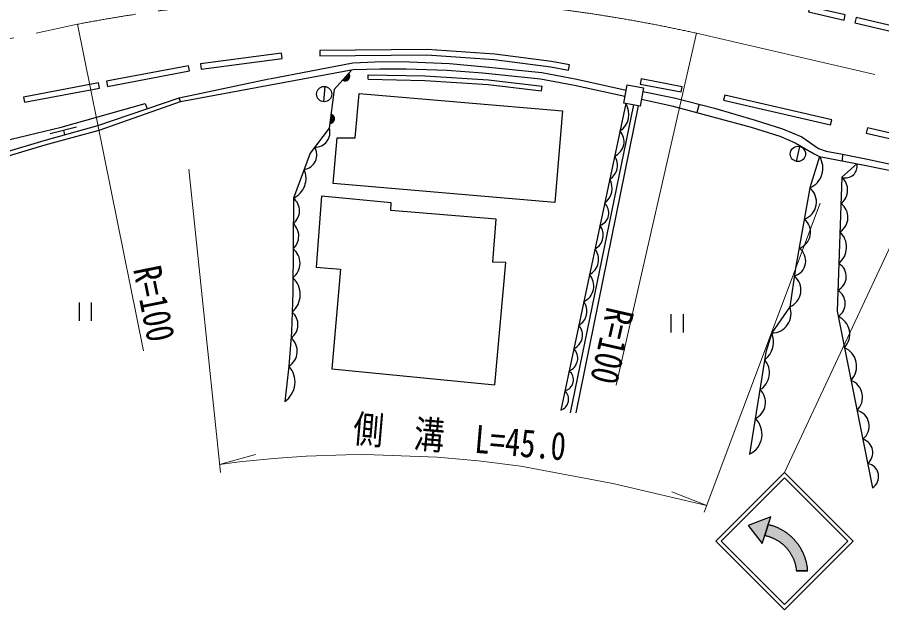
# Model space of a CAD drawing. Units: millimetres, scale not verified. Extents: x 40000 to 680000, y 20000 to 380000.
# Drawn here: x 197584 to 254254, y 243020 to 281664 of the extents above; entities that cross this region are included whole.
import ezdxf
from ezdxf.enums import TextEntityAlignment as Align

# ---------------------------------------------------------------- set-up
doc = ezdxf.new("R2010")
doc.units = ezdxf.units.MM
doc.header["$LTSCALE"] = 1000
doc.linetypes.add('CHAIN', pattern=[18.5, 12, -1.5, 3.5, -1.5])
doc.linetypes.add('DASHED', pattern=[7.5, 6, -1.5])
for name, color, linetype, lineweight in [('M-BGD', 7, 'Continuous', 25), ('M-BMK', 2, 'CHAIN', 13), ('M-STR-HTXT', 7, 'Continuous', 13), ('M-STR-STRC', 7, 'Continuous', 25)]:
    doc.layers.add(name, color=color, linetype=linetype, lineweight=lineweight)
doc.styles.add('ＭＳ ゴシック', font='')
doc.styles.get('ＭＳ ゴシック').set_extended_font_data('MS Gothic')

msp = doc.modelspace()

# ---------------------------------------------------------------- hatches: boundary and pattern name
at = {"layer": 'M-BGD'}
for points in [[(218906, 277536), (219320, 278006, -0.84072)], [(218076, 274691), (218157, 275312, -0.84072)]]:
    msp.add_hatch(color=256, dxfattribs=at).paths.add_polyline_path(points)
at = {"layer": 'M-STR-STRC'}
for points in [[(246809, 248400), (246975, 248919), (245505, 248355), (246417, 247171), (246582, 247690), (246582, 247690)], [(246813, 248413), (246813, 248413), (246975, 248919), (245505, 248355), (246417, 247171), (246582, 247690), (246582, 247690)], [(248714, 247188), (248678, 247234), (248641, 247279), (248604, 247323), (248566, 247367), (248527, 247410), (248487, 247452), (248446, 247494), (248405, 247535), (248363, 247575), (248321, 247614), (248277, 247653), (248233, 247691), (248189, 247728), (248143, 247765), (248098, 247800), (248051, 247835), (248004, 247869), (247956, 247902), (247908, 247934), (247859, 247966), (247810, 247996), (247760, 248026), (247710, 248055), (247659, 248083), (247607, 248110), (247556, 248136), (247503, 248161), (247451, 248186), (247397, 248209), (247344, 248232), (247290, 248253), (247236, 248274), (247181, 248294), (247126, 248312), (247071, 248330), (247015, 248347), (246959, 248363), (246903, 248377), (246847, 248391), (246809, 248400), (246582, 247690), (246586, 247689), (246631, 247680), (246675, 247670), (246718, 247659), (246762, 247648), (246806, 247636), (246849, 247623), (246892, 247609), (246934, 247594), (246977, 247579), (247019, 247563), (247061, 247546), (247103, 247529), (247144, 247511), (247185, 247492), (247226, 247472), (247266, 247452), (247306, 247431), (247345, 247409), (247385, 247387), (247423, 247364), (247462, 247340), (247500, 247316), (247537, 247291), (247574, 247265), (247611, 247238), (247647, 247211), (247683, 247184), (247718, 247156), (247753, 247127), (247787, 247097), (247820, 247067), (247854, 247037), (247886, 247005), (247918, 246974), (247950, 246941), (247981, 246908), (248011, 246875), (248041, 246841), (248070, 246807), (248098, 246772), (248126, 246736), (248154, 246700), (248180, 246664), (248206, 246627), (248232, 246590), (248256, 246552), (248280, 246514), (248304, 246475), (248327, 246436), (248349, 246397), (248370, 246357), (248391, 246317), (248411, 246276), (248430, 246236), (248448, 246194), (248466, 246153), (248483, 246111), (248500, 246069), (248515, 246027), (248530, 245984), (248544, 245941), (248558, 245898), (248570, 245855), (248582, 245811), (248593, 245768), (248604, 245724), (248613, 245680), (248622, 245635), (248630, 245591), (248637, 245546), (248644, 245502), (248649, 245457), (248654, 245412), (248658, 245367), (249402, 245368), (249397, 245426), (249392, 245484), (249386, 245542), (249379, 245600), (249370, 245657), (249361, 245714), (249351, 245771), (249339, 245828), (249327, 245885), (249314, 245942), (249300, 245998), (249284, 246054), (249268, 246110), (249251, 246165), (249233, 246220), (249214, 246275), (249194, 246330), (249173, 246384), (249151, 246438), (249128, 246491), (249104, 246544), (249079, 246596), (249054, 246649), (249027, 246700), (249000, 246751), (248971, 246802), (248942, 246852), (248912, 246902), (248881, 246951), (248849, 247000), (248817, 247048), (248783, 247095), (248749, 247142)]]:
    msp.add_hatch(color=256, dxfattribs=at).paths.add_polyline_path(points)

# ---------------------------------------------------------------- linework, layer by layer
at = {"layer": 'M-BGD'}
for p, q in [((219320, 278006), (218906, 277536)), ((220583, 277603), (220589, 277902)), ((217749, 277127), (217659, 276131)), ((231956, 276853), (231991, 277151)), ((208286, 276133), (208200, 276385)), ((237478, 276015), (233218, 255912)), ((237990, 275922), (233831, 255721)), ((238280, 275869), (234206, 255724)), ((242287, 275964), (242139, 275424)), ((218157, 275312), (218076, 274691)), ((201476, 274465), (199730, 274028)), ((200603, 274246), (200669, 273984)), ((248875, 273192), (248649, 272218)), ((251687, 272682), (251655, 272247)), ((201634, 262969), (201634, 261769)), ((202434, 262969), (202434, 261769)), ((240431, 262198), (240431, 260998)), ((241231, 262198), (241231, 260998))]:
    msp.add_line(p, q, dxfattribs=at)
for points in [[(249461, 282019), (251783, 281475), (251863, 281816), (249541, 282360)], [(252497, 281307), (255948, 280498), (256028, 280839), (252577, 281648)], [(217426, 279132), (224437, 279192), (228851, 278901), (232554, 278417), (233712, 278194), (233778, 278537), (232609, 278762), (228886, 279249), (224447, 279543), (217423, 279482)], [(209638, 278266), (214949, 278961), (214904, 279308), (209592, 278613)], [(203497, 277123), (208873, 278144), (208807, 278488), (203431, 277467)], [(198067, 276091), (202964, 277022), (202899, 277366), (198001, 276435)], [(237560, 277237), (238643, 277041), (238425, 275843), (237343, 276039)], [(238427, 277286), (241097, 276772), (241163, 277115), (238493, 277629)], [(220003, 276674), (233331, 275536), (232817, 269527), (218289, 270768), (218544, 273757), (219733, 273757)], [(243881, 276222), (250902, 274609), (250980, 274950), (243960, 276563)], [(253236, 274072), (260604, 272379), (260682, 272720), (253314, 274413)], [(217534, 269928), (217183, 265272), (218774, 265152), (218198, 258623), (228892, 257566), (229609, 265582), (228764, 265620), (228984, 268435), (222067, 269005), (222101, 269502)]]:
    msp.add_lwpolyline(points, close=True, dxfattribs=at)
for points in [[(176620, 267556), (177262, 267610), (179992, 267872), (182696, 268220), (192169, 271131), (199420, 273295), (202945, 274272), (208286, 276133), (219613, 278245), (221362, 278281), (223081, 278281), (225771, 278200), (228081, 278017), (231878, 277623), (234122, 277222), (237423, 276482)], [(219515, 278227), (218367, 276926), (218037, 274393), (216787, 272764), (215682, 269812), (215647, 263640), (215571, 261026), (215396, 258796), (215126, 256480)], [(220589, 277902), (224308, 277827), (228480, 277558), (231991, 277151)], [(220583, 277603), (224296, 277527), (228453, 277259), (231956, 276853)], [(176595, 267855), (177235, 267908), (179959, 268170), (182633, 268514), (192082, 271419), (199337, 273583), (202856, 274559), (208200, 276385)], [(177111, 267898), (177053, 268970), (192788, 272620), (200460, 274455), (205965, 276023), (206088, 275664)], [(238507, 276291), (240505, 275870), (245685, 274458), (247575, 273860), (248583, 273428), (249834, 272704), (250186, 272532), (253125, 271962), (260619, 270432)], [(251687, 272682), (253324, 272362), (260679, 270766)], [(250186, 272532), (249544, 270482), (248610, 265223), (248224, 262686), (247047, 260968), (246663, 259717), (245596, 253017)], [(252628, 272059), (251646, 271173), (251329, 262405), (253660, 250811)]]:
    msp.add_lwpolyline(points, dxfattribs=at)
at = {"layer": 'M-BGD', "linetype": 'DASHED'}
for points in [[(208200, 276385), (214108, 277632), (219582, 278686), (221508, 278769), (223304, 278736), (225914, 278635), (228275, 278417), (231976, 278040), (234270, 277603), (237497, 276888)], [(238599, 276798), (240648, 276382), (243294, 275707), (245960, 274925), (247754, 274356), (249013, 273824), (250118, 273059), (250602, 272894), (251687, 272682)]]:
    msp.add_lwpolyline(points, dxfattribs=at)
at = {"layer": 'M-BGD'}
for centre in [(217704, 276629), (248762, 272705)]:
    msp.add_circle(centre, 500, dxfattribs=at)
for centre, radius, start, end in [((219072, 277807), 318, 238.4603, 38.678), ((236366, 275309), 1317, 303.6814, 32.3898), ((218062, 275009), 318, 272.4643, 72.6821), ((217126, 274106), 955, 267.498, 17.4786), ((236328, 273515), 1038, 293.8155, 42.2557), ((216241, 272656), 979, 278.4058, 30.4639), ((235861, 271963), 1072, 301.8513, 34.2198), ((248973, 271786), 1424, 293.6523, 31.5967), ((251884, 271896), 761, 251.7543, 12.3698), ((215107, 271096), 1407, 294.1376, 24.8381), ((235345, 270459), 1233, 307.2904, 28.7807), ((250912, 270341), 1109, 307.299, 48.5647), ((248776, 269562), 1198, 289.7105, 50.1361), ((215023, 268979), 1062, 307.6986, 51.6392), ((235472, 268842), 888, 290.4338, 45.6373), ((250911, 268549), 1132, 302.3351, 53.5286), ((214928, 267317), 1109, 311.5398, 47.798), ((248479, 267573), 1111, 289.0184, 50.8282), ((234968, 267385), 1026, 298.5339, 37.5372), ((250568, 266590), 1380, 309.281, 46.5827), ((214923, 265544), 1199, 307.4361, 51.9017), ((234549, 265792), 1142, 298.8209, 37.2502), ((248242, 265687), 1029, 286.2657, 54.3957), ((250935, 264663), 997, 296.3902, 59.4735), ((234248, 264050), 1129, 295.0057, 41.0655), ((247766, 263785), 1191, 292.5966, 50.0927), ((214610, 263482), 1522, 310.9933, 46.8145), ((250837, 262904), 1021, 303.4461, 58.0055), ((233842, 262399), 1084, 300.6917, 35.3794), ((247046, 262230), 1262, 270.0412, 21.1399), ((214913, 261514), 1074, 305.7794, 49.6278), ((250877, 260881), 1282, 316.7923, 65.943), ((233679, 260824), 963, 294.1449, 41.9262), ((245640, 260395), 1520, 308.2857, 22.1486), ((214789, 259773), 1150, 301.8533, 49.1717), ((233415, 259317), 910, 292.3736, 43.6976), ((251277, 258780), 1335, 316.336, 66.3993), ((245604, 258359), 1291, 301.0952, 40.8027), ((214234, 257758), 1558, 304.9336, 41.7683), ((233308, 257892), 739, 283.9486, 52.1225), ((251810, 256750), 1190, 314.0633, 68.672), ((232981, 256622), 749, 288.4303, 47.6408), ((245476, 256412), 1158, 295.2471, 46.6508), ((252363, 254861), 1070, 307.6237, 75.1116), ((244950, 254323), 1457, 296.3008, 45.5971), ((252733, 253121), 936, 310.292, 72.4433), ((253175, 251544), 879, 303.5017, 79.2336)]:
    msp.add_arc(centre, radius, start, end, dxfattribs=at)
at = {"layer": 'M-BMK'}
msp.add_line((180736, 276768), (201535, 281208), dxfattribs=at)
msp.add_lwpolyline([(242105, 280620), (270120, 274127), (303304, 266530)], dxfattribs=at)
msp.add_arc((220401, 183004), 100000, 77.46435, 100.87412, dxfattribs=at)
at = {"layer": 'M-STR-HTXT'}
for p, q in [((205849, 259806), (201535, 281208)), ((236853, 257552), (242105, 280620)), ((257534, 272476), (247881, 251822)), ((210897, 251810), (208839, 271698)), ((242619, 249210), (250227, 269469)), ((210843, 252336), (213208, 252993)), ((242791, 249666), (240500, 250548))]:
    msp.add_line(p, q, dxfattribs=at)
msp.add_lwpolyline([(210843, 252336), (212148, 252509), (214370, 252736), (216529, 252888), (219128, 252985), (220394, 252993), (225102, 252826), (227823, 252594), (230600, 252232), (236634, 251093), (242791, 249666)], dxfattribs=at)
at = {"layer": 'M-STR-STRC'}
for p, q in [((243381, 247322), (247881, 251822)), ((252382, 247322), (247881, 251822)), ((243735, 247322), (247881, 251468)), ((252028, 247322), (247881, 251468)), ((246975, 248919), (245505, 248355)), ((246417, 247171), (246975, 248919)), ((245505, 248355), (246417, 247171)), ((243381, 247322), (247881, 242821)), ((243735, 247322), (247882, 243175)), ((247882, 243175), (252028, 247322)), ((247882, 242822), (252382, 247322)), ((249402, 245368), (248658, 245367))]:
    msp.add_line(p, q, dxfattribs=at)
for points in [[(246975, 248919), (245505, 248355), (246417, 247171)], [(246975, 248919), (245505, 248355), (246417, 247171)], [(246809, 248400), (246975, 248919), (245505, 248355), (246417, 247171), (246582, 247690)], [(246809, 248400), (246582, 247690), (246582, 247690), (246586, 247689), (246631, 247680), (246675, 247670), (246718, 247659), (246762, 247648), (246806, 247636), (246849, 247623), (246892, 247609), (246934, 247594), (246977, 247579), (247019, 247563), (247061, 247546), (247103, 247529), (247144, 247511), (247185, 247492), (247226, 247472), (247266, 247452), (247306, 247431), (247345, 247409), (247385, 247387), (247423, 247364), (247462, 247340), (247500, 247316), (247537, 247291), (247574, 247265), (247611, 247238), (247647, 247211), (247683, 247184), (247718, 247156), (247753, 247127), (247787, 247097), (247820, 247067), (247854, 247037), (247886, 247005), (247918, 246974), (247950, 246941), (247981, 246908), (248011, 246875), (248041, 246841), (248070, 246807), (248098, 246772), (248126, 246736), (248154, 246700), (248180, 246664), (248206, 246627), (248232, 246590), (248256, 246552), (248280, 246514), (248304, 246475), (248327, 246436), (248349, 246397), (248370, 246357), (248391, 246317), (248411, 246276), (248430, 246236), (248448, 246194), (248466, 246153), (248483, 246111), (248500, 246069), (248515, 246027), (248530, 245984), (248544, 245941), (248558, 245898), (248570, 245855), (248582, 245811), (248593, 245768), (248604, 245724), (248613, 245680), (248622, 245635), (248630, 245591), (248637, 245546), (248644, 245502), (248649, 245457), (248654, 245412), (248658, 245367), (248658, 245367), (249402, 245368), (249402, 245368), (249397, 245426), (249392, 245484), (249386, 245542), (249379, 245600), (249370, 245657), (249361, 245714), (249351, 245771), (249339, 245828), (249327, 245885), (249314, 245942), (249300, 245998), (249284, 246054), (249268, 246110), (249251, 246165), (249233, 246220), (249214, 246275), (249194, 246330), (249173, 246384), (249151, 246438), (249128, 246491), (249104, 246544), (249079, 246596), (249054, 246649), (249027, 246700), (249000, 246751), (248971, 246802), (248942, 246852), (248912, 246902), (248881, 246951), (248849, 247000), (248817, 247048), (248783, 247095), (248749, 247142), (248714, 247188), (248678, 247234), (248641, 247279), (248604, 247323), (248566, 247367), (248527, 247410), (248487, 247452), (248446, 247494), (248405, 247535), (248363, 247575), (248321, 247614), (248277, 247653), (248233, 247691), (248189, 247728), (248143, 247765), (248098, 247800), (248051, 247835), (248004, 247869), (247956, 247902), (247908, 247934), (247859, 247966), (247810, 247996), (247760, 248026), (247710, 248055), (247659, 248083), (247607, 248110), (247556, 248136), (247503, 248161), (247451, 248186), (247397, 248209), (247344, 248232), (247290, 248253), (247236, 248274), (247181, 248294), (247126, 248312), (247071, 248330), (247015, 248347), (246959, 248363), (246903, 248377), (246847, 248391)]]:
    msp.add_lwpolyline(points, close=True, dxfattribs=at)

# ---------------------------------------------------------------- texts
at = {"layer": 'M-STR-HTXT', "style": 'ＭＳ ゴシック', "width": 0.8}
msp.add_text('R=100', height=1833, rotation=281.395, dxfattribs=at).set_placement((205618, 260161), align=Align.BOTTOM_RIGHT)
msp.add_text('R=100', height=1833, rotation=257.175, dxfattribs=at).set_placement((236929, 257477), align=Align.TOP_RIGHT)
msp.add_text('側\u3000溝\u3000L=45.0', height=1833, rotation=355.109, dxfattribs=at).set_placement((226458, 252659), align=Align.BOTTOM_CENTER)

doc.saveas('drawing.dxf')
